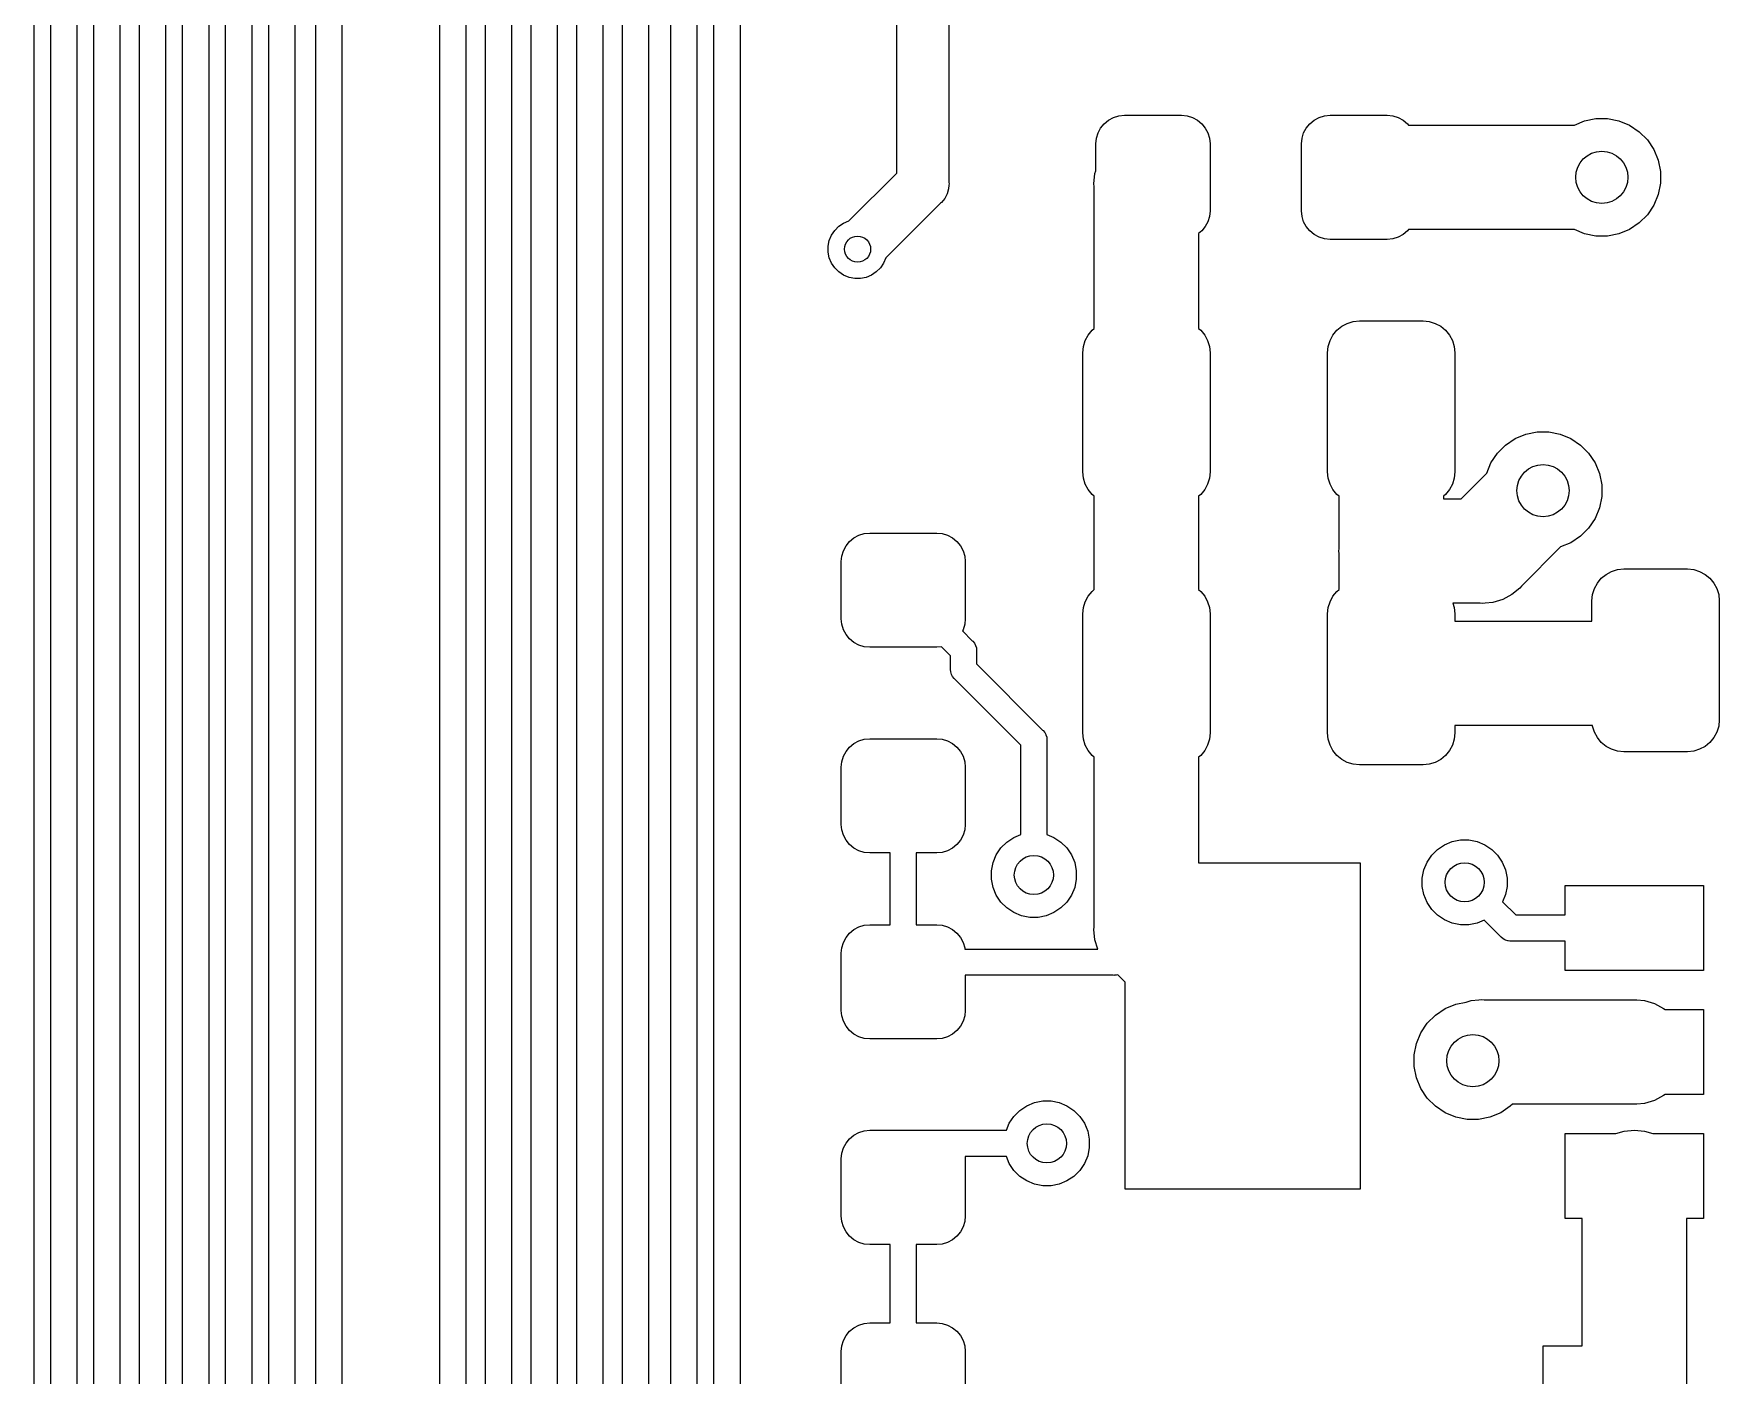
# Model space of a CAD drawing. Extents: x 1 to 84, y 1 to 137.
# Drawn here: x 49.14 to 62.05, y 36.72 to 47 of the extents above; entities that cross this region are included whole.
import ezdxf

# ---------------------------------------------------------------- set-up
doc = ezdxf.new("R2010")
doc.units = 0
doc.layers.add('BLACK', color=7, linetype='CONTINUOUS')

msp = doc.modelspace()

# ---------------------------------------------------------------- linework, layer by layer
at = {"layer": 'BLACK', "linetype": 'CONTINUOUS'}
for p, q in [((54.02, 31.2114), (54.02, 58.3568)), ((54.22, 58.3933), (54.22, 31.1749)), ((54.35, 31.0414), (54.35, 57.8451)), ((54.55, 57.8086), (54.55, 31.0049)), ((49.14, 57.1986), (49.14, 34.2614)), ((53.65, 40.8328), (53.65, 57.099)), ((53.85, 57.1355), (53.85, 31.3049)), ((53.3, 31.4414), (53.3, 56.549)), ((53.5, 56.5855), (53.5, 31.4049)), ((52.95, 31.5914), (52.95, 56.3586)), ((53.15, 56.3951), (53.15, 31.5549)), ((52.6, 32.0914), (52.6, 55.8086)), ((52.8, 55.8451), (52.8, 32.0549)), ((52.25, 32.5928), (52.25, 54.9586)), ((52.45, 54.9951), (52.45, 32.5562)), ((49.27, 33.8486), (49.27, 49.7626)), ((49.47, 49.6925), (49.47, 33.7785)), ((49.6, 33.2414), (49.6, 49.2451)), ((49.8, 49.2086), (49.8, 33.2049)), ((49.95, 32.981), (49.95, 49.0951)), ((50.15, 49.0586), (50.15, 32.9445)), ((50.28, 32.8443), (50.28, 48.6918)), ((50.48, 48.6553), (50.48, 32.8078)), ((50.61, 32.7076), (50.61, 48.5316)), ((50.81, 48.5186), (50.81, 32.6711)), ((50.94, 32.5709), (50.94, 48.3851)), ((51.14, 48.3486), (51.14, 32.5344)), ((51.3, 32.4642), (51.3, 48.2451)), ((51.5, 48.2086), (51.5, 32.4276)), ((56.15, 48.2723), (56.15, 45.8598)), ((55.75, 45.9328), (55.75, 47.775)), ((57.3722, 46.3381), (57.41, 46.3583)), ((57.41, 46.3583), (57.4511, 46.3708)), ((57.4511, 46.3708), (57.4937, 46.375)), ((57.4937, 46.375), (57.9312, 46.375)), ((57.9312, 46.375), (57.9739, 46.3708)), ((57.9739, 46.3708), (58.015, 46.3583)), ((58.015, 46.3583), (58.0528, 46.3381)), ((58.9472, 46.3381), (58.985, 46.3583)), ((58.985, 46.3583), (59.0261, 46.3708)), ((59.0261, 46.3708), (59.0687, 46.375)), ((59.0687, 46.375), (59.5062, 46.375)), ((59.5062, 46.375), (59.5489, 46.3708)), ((59.5489, 46.3708), (59.59, 46.3583)), ((59.59, 46.3583), (59.6278, 46.3381)), ((61.0187, 46.3327), (61.1057, 46.35)), ((61.1057, 46.35), (61.1943, 46.35)), ((61.1943, 46.35), (61.2813, 46.3327)), ((57.2792, 46.1989), (57.2917, 46.24)), ((57.2917, 46.24), (57.3119, 46.2778)), ((57.3119, 46.2778), (57.3391, 46.3109)), ((57.3391, 46.3109), (57.3722, 46.3381)), ((58.0528, 46.3381), (58.0859, 46.3109)), ((58.0859, 46.3109), (58.1131, 46.2778)), ((58.1131, 46.2778), (58.1333, 46.24)), ((58.1333, 46.24), (58.1458, 46.1989)), ((58.8542, 46.1989), (58.8667, 46.24)), ((58.8667, 46.24), (58.8869, 46.2778)), ((58.8869, 46.2778), (58.9141, 46.3109)), ((58.9141, 46.3109), (58.9472, 46.3381)), ((59.6278, 46.3381), (59.6609, 46.3109)), ((59.6609, 46.3109), (59.6699, 46.3)), ((59.6699, 46.3), (60.9398, 46.3)), ((60.9398, 46.3), (61.0187, 46.3327)), ((61.2813, 46.3327), (61.3632, 46.2988)), ((61.3632, 46.2988), (61.4369, 46.2495)), ((61.4369, 46.2495), (61.4995, 46.1869)), ((57.275, 46.1562), (57.2792, 46.1989)), ((57.275, 45.9505), (57.275, 46.1562)), ((58.1458, 46.1989), (58.15, 46.1562)), ((58.15, 46.1562), (58.15, 45.6437)), ((58.85, 46.1562), (58.8542, 46.1989)), ((58.85, 45.6437), (58.85, 46.1562)), ((61.4995, 46.1869), (61.5488, 46.1132)), ((61.5488, 46.1132), (61.5827, 46.0313)), ((61.5827, 46.0313), (61.6, 45.9443)), ((55.3829, 45.5657), (55.75, 45.9328)), ((56.15, 45.8402), (56.1471, 45.8108)), ((56.15, 45.8598), (56.151, 45.85)), ((56.151, 45.85), (56.15, 45.8402)), ((56.15, 45.8402), (56.15, 45.8402)), ((57.2606, 45.85), (57.2683, 45.9284)), ((57.2625, 45.8303), (57.2606, 45.85)), ((57.2683, 45.9284), (57.275, 45.9505)), ((61.6, 45.8557), (61.5827, 45.7687)), ((61.6, 45.9443), (61.6, 45.8557)), ((56.0845, 45.7016), (55.6657, 45.2829)), ((56.0921, 45.7079), (56.0845, 45.7016)), ((56.1171, 45.7383), (56.0921, 45.7079)), ((56.1357, 45.7731), (56.1171, 45.7383)), ((56.1471, 45.8108), (56.1357, 45.7731)), ((57.2625, 44.7418), (57.2625, 45.8303)), ((61.5827, 45.7687), (61.5488, 45.6868)), ((58.1458, 45.6011), (58.1333, 45.56)), ((58.15, 45.6437), (58.1458, 45.6011)), ((58.8542, 45.6011), (58.85, 45.6437)), ((58.8667, 45.56), (58.8542, 45.6011)), ((61.4995, 45.6131), (61.4369, 45.5505)), ((61.5488, 45.6868), (61.4995, 45.6131)), ((55.2336, 45.4156), (55.2506, 45.4566)), ((55.2506, 45.4566), (55.2752, 45.4934)), ((55.2752, 45.4934), (55.3066, 45.5248)), ((55.3066, 45.5248), (55.3434, 45.5494)), ((55.3434, 45.5494), (55.3829, 45.5657)), ((58.0859, 45.4891), (58.0625, 45.4698)), ((58.0625, 45.4698), (58.0625, 44.7418)), ((58.1131, 45.5222), (58.0859, 45.4891)), ((58.1333, 45.56), (58.1131, 45.5222)), ((58.8869, 45.5222), (58.8667, 45.56)), ((58.9141, 45.4891), (58.8869, 45.5222)), ((58.9472, 45.4619), (58.9141, 45.4891)), ((58.985, 45.4417), (58.9472, 45.4619)), ((59.6278, 45.4619), (59.59, 45.4417)), ((59.6609, 45.4891), (59.6278, 45.4619)), ((59.6699, 45.5), (59.6609, 45.4891)), ((60.9398, 45.5), (59.6699, 45.5)), ((61.0187, 45.4673), (60.9398, 45.5)), ((61.1057, 45.45), (61.0187, 45.4673)), ((61.1943, 45.45), (61.1057, 45.45)), ((61.2813, 45.4673), (61.1943, 45.45)), ((61.3632, 45.5012), (61.2813, 45.4673)), ((61.4369, 45.5505), (61.3632, 45.5012)), ((55.225, 45.3722), (55.2336, 45.4156)), ((55.225, 45.3278), (55.225, 45.3722)), ((55.2336, 45.2844), (55.225, 45.3278)), ((59.0261, 45.4292), (58.985, 45.4417)), ((59.0687, 45.425), (59.0261, 45.4292)), ((59.5062, 45.425), (59.0687, 45.425)), ((59.5489, 45.4292), (59.5062, 45.425)), ((59.59, 45.4417), (59.5489, 45.4292)), ((55.2506, 45.2434), (55.2336, 45.2844)), ((55.2752, 45.2066), (55.2506, 45.2434)), ((55.3066, 45.1752), (55.2752, 45.2066)), ((55.6248, 45.2066), (55.5934, 45.1752)), ((55.6494, 45.2434), (55.6248, 45.2066)), ((55.6657, 45.2829), (55.6494, 45.2434)), ((55.3434, 45.1506), (55.3066, 45.1752)), ((55.3844, 45.1336), (55.3434, 45.1506)), ((55.4278, 45.125), (55.3844, 45.1336)), ((55.4722, 45.125), (55.4278, 45.125)), ((55.5156, 45.1336), (55.4722, 45.125)), ((55.5566, 45.1506), (55.5156, 45.1336)), ((55.5934, 45.1752), (55.5566, 45.1506)), ((59.2462, 44.7953), (59.2937, 44.8)), ((59.2937, 44.8), (59.7812, 44.8)), ((59.7812, 44.8), (59.8288, 44.7953)), ((57.1936, 44.6495), (57.2161, 44.6917)), ((57.2161, 44.6917), (57.2464, 44.7286)), ((57.2464, 44.7286), (57.2625, 44.7418)), ((58.0625, 44.7418), (58.0786, 44.7286)), ((58.0786, 44.7286), (58.1089, 44.6917)), ((58.1089, 44.6917), (58.1314, 44.6495)), ((59.0686, 44.6495), (59.0911, 44.6917)), ((59.0911, 44.6917), (59.1214, 44.7286)), ((59.1214, 44.7286), (59.1583, 44.7589)), ((59.1583, 44.7589), (59.2005, 44.7814)), ((59.2005, 44.7814), (59.2462, 44.7953)), ((59.8288, 44.7953), (59.8745, 44.7814)), ((59.8745, 44.7814), (59.9167, 44.7589)), ((59.9167, 44.7589), (59.9536, 44.7286)), ((59.9536, 44.7286), (59.9839, 44.6917)), ((59.9839, 44.6917), (60.0064, 44.6495)), ((57.175, 44.5562), (57.1797, 44.6038)), ((57.175, 43.6437), (57.175, 44.5562)), ((57.1797, 44.6038), (57.1936, 44.6495)), ((58.1314, 44.6495), (58.1453, 44.6038)), ((58.1453, 44.6038), (58.15, 44.5562)), ((58.15, 44.5562), (58.15, 43.6437)), ((59.05, 44.5562), (59.0547, 44.6038)), ((59.05, 43.6437), (59.05, 44.5562)), ((59.0547, 44.6038), (59.0686, 44.6495)), ((60.0064, 44.6495), (60.0203, 44.6038)), ((60.0203, 44.6038), (60.025, 44.5562)), ((60.025, 44.5562), (60.025, 43.6437)), ((60.4131, 43.8495), (60.4868, 43.8988)), ((60.4868, 43.8988), (60.5687, 43.9327)), ((60.5687, 43.9327), (60.6557, 43.95)), ((60.6557, 43.95), (60.7443, 43.95)), ((60.7443, 43.95), (60.8313, 43.9327)), ((60.8313, 43.9327), (60.9132, 43.8988)), ((60.9132, 43.8988), (60.9869, 43.8495)), ((60.3012, 43.7132), (60.3505, 43.7869)), ((60.3505, 43.7869), (60.4131, 43.8495)), ((60.9869, 43.8495), (61.0495, 43.7869)), ((61.0495, 43.7869), (61.0988, 43.7132)), ((57.1797, 43.5962), (57.175, 43.6437)), ((58.15, 43.6437), (58.1453, 43.5962)), ((59.0547, 43.5962), (59.05, 43.6437)), ((60.025, 43.6437), (60.0203, 43.5962)), ((60.2685, 43.6342), (60.3012, 43.7132)), ((61.0988, 43.7132), (61.1327, 43.6313)), ((57.1936, 43.5505), (57.1797, 43.5962)), ((57.2161, 43.5083), (57.1936, 43.5505)), ((57.2464, 43.4714), (57.2161, 43.5083)), ((58.1089, 43.5083), (58.0786, 43.4714)), ((58.1314, 43.5505), (58.1089, 43.5083)), ((58.1453, 43.5962), (58.1314, 43.5505)), ((59.0686, 43.5505), (59.0547, 43.5962)), ((59.0911, 43.5083), (59.0686, 43.5505)), ((59.1214, 43.4714), (59.0911, 43.5083)), ((59.9839, 43.5083), (59.9536, 43.4714)), ((60.0064, 43.5505), (59.9839, 43.5083)), ((60.0203, 43.5962), (60.0064, 43.5505)), ((60.0718, 43.4375), (60.2685, 43.6342)), ((61.1327, 43.6313), (61.15, 43.5443)), ((61.15, 43.5443), (61.15, 43.4557)), ((57.2625, 43.4582), (57.2464, 43.4714)), ((57.2625, 42.7418), (57.2625, 43.4582)), ((58.0786, 43.4714), (58.0625, 43.4582)), ((58.0625, 43.4582), (58.0625, 42.7418)), ((59.1375, 43.4582), (59.1214, 43.4714)), ((59.1375, 43.0571), (59.1375, 43.4582)), ((59.9536, 43.4714), (59.9375, 43.4582)), ((59.9375, 43.4582), (59.9375, 43.4375)), ((59.9375, 43.4375), (60.0718, 43.4375)), ((61.15, 43.4557), (61.1327, 43.3687)), ((61.0988, 43.2868), (61.0495, 43.2131)), ((61.1327, 43.3687), (61.0988, 43.2868)), ((55.3891, 43.1109), (55.4222, 43.1381)), ((55.4222, 43.1381), (55.46, 43.1583)), ((55.46, 43.1583), (55.5011, 43.1708)), ((55.5011, 43.1708), (55.5437, 43.175)), ((55.5437, 43.175), (56.0562, 43.175)), ((56.0562, 43.175), (56.0989, 43.1708)), ((56.0989, 43.1708), (56.14, 43.1583)), ((56.14, 43.1583), (56.1778, 43.1381)), ((56.1778, 43.1381), (56.2109, 43.1109)), ((60.9869, 43.1505), (60.9132, 43.1012)), ((61.0495, 43.2131), (60.9869, 43.1505)), ((55.325, 42.9562), (55.3292, 42.9989)), ((55.3292, 42.9989), (55.3417, 43.04)), ((55.3417, 43.04), (55.3619, 43.0778)), ((55.3619, 43.0778), (55.3891, 43.1109)), ((56.2109, 43.1109), (56.2381, 43.0778)), ((56.2381, 43.0778), (56.2583, 43.04)), ((56.2583, 43.04), (56.2708, 42.9989)), ((56.2708, 42.9989), (56.275, 42.9562)), ((59.1356, 43.0375), (59.1375, 43.0571)), ((59.1375, 43.0178), (59.1356, 43.0375)), ((59.1375, 42.7418), (59.1375, 43.0178)), ((60.8342, 43.0685), (60.5342, 42.7686)), ((60.9132, 43.1012), (60.8342, 43.0685)), ((55.325, 42.5187), (55.325, 42.9562)), ((56.275, 42.9562), (56.275, 42.5187)), ((61.1833, 42.8589), (61.2255, 42.8814)), ((61.2255, 42.8814), (61.2712, 42.8953)), ((61.2712, 42.8953), (61.3187, 42.9)), ((61.3187, 42.9), (61.8062, 42.9)), ((61.8062, 42.9), (61.8538, 42.8953)), ((61.8538, 42.8953), (61.8995, 42.8814)), ((61.8995, 42.8814), (61.9417, 42.8589)), ((57.2464, 42.7286), (57.2625, 42.7418)), ((58.0625, 42.7418), (58.0786, 42.7286)), ((59.1214, 42.7286), (59.1375, 42.7418)), ((60.5217, 42.7533), (60.4608, 42.7033)), ((60.5342, 42.7686), (60.5217, 42.7533)), ((61.0797, 42.7038), (61.0936, 42.7495)), ((61.0936, 42.7495), (61.1161, 42.7917)), ((61.1161, 42.7917), (61.1464, 42.8286)), ((61.1464, 42.8286), (61.1833, 42.8589)), ((61.9417, 42.8589), (61.9786, 42.8286)), ((61.9786, 42.8286), (62.0089, 42.7917)), ((62.0089, 42.7917), (62.0314, 42.7495)), ((62.0314, 42.7495), (62.0453, 42.7038)), ((57.175, 42.5562), (57.1797, 42.6038)), ((57.1797, 42.6038), (57.1936, 42.6495)), ((57.1936, 42.6495), (57.2161, 42.6917)), ((57.2161, 42.6917), (57.2464, 42.7286)), ((58.0786, 42.7286), (58.1089, 42.6917)), ((58.1089, 42.6917), (58.1314, 42.6495)), ((58.1314, 42.6495), (58.1453, 42.6038)), ((58.1453, 42.6038), (58.15, 42.5562)), ((59.05, 42.5562), (59.0547, 42.6038)), ((59.0547, 42.6038), (59.0686, 42.6495)), ((59.0686, 42.6495), (59.0911, 42.6917)), ((59.0911, 42.6917), (59.1214, 42.7286)), ((60.2179, 42.6375), (60.0101, 42.6375)), ((60.0101, 42.6375), (60.0203, 42.6038)), ((60.0203, 42.6038), (60.025, 42.5562)), ((60.2375, 42.6356), (60.2179, 42.6375)), ((60.2571, 42.6375), (60.2375, 42.6356)), ((60.3159, 42.6433), (60.2571, 42.6375)), ((60.2571, 42.6375), (60.2571, 42.6375)), ((60.3913, 42.6662), (60.3159, 42.6433)), ((60.4608, 42.7033), (60.3913, 42.6662)), ((61.075, 42.6562), (61.0797, 42.7038)), ((61.075, 42.5), (61.075, 42.6562)), ((62.0453, 42.7038), (62.05, 42.6562)), ((62.05, 42.6562), (62.05, 41.7437)), ((55.3292, 42.4761), (55.325, 42.5187)), ((55.3417, 42.435), (55.3292, 42.4761)), ((56.2708, 42.4761), (56.2583, 42.435)), ((56.275, 42.5187), (56.2708, 42.4761)), ((57.175, 41.6437), (57.175, 42.5562)), ((58.15, 42.5562), (58.15, 41.6437)), ((59.05, 41.6437), (59.05, 42.5562)), ((60.025, 42.5562), (60.025, 42.5)), ((60.025, 42.5), (61.075, 42.5)), ((55.3619, 42.3972), (55.3417, 42.435)), ((55.3891, 42.3641), (55.3619, 42.3972)), ((55.4222, 42.3369), (55.3891, 42.3641)), ((56.2583, 42.435), (56.2533, 42.4256)), ((56.2533, 42.4256), (56.3289, 42.3501)), ((56.3289, 42.3501), (56.3327, 42.3469)), ((56.3327, 42.3469), (56.3452, 42.3317)), ((55.46, 42.3167), (55.4222, 42.3369)), ((55.5011, 42.3042), (55.46, 42.3167)), ((55.5437, 42.3), (55.5011, 42.3042)), ((56.0562, 42.3), (55.5437, 42.3)), ((56.0925, 42.3036), (56.0562, 42.3)), ((56.1616, 42.2345), (56.0925, 42.3036)), ((56.1616, 42.1358), (56.1616, 42.2345)), ((56.3452, 42.3317), (56.3544, 42.3143)), ((56.3544, 42.3143), (56.3602, 42.2955)), ((56.3602, 42.2955), (56.3616, 42.2808)), ((56.3616, 42.2808), (56.3616, 42.2808)), ((56.3616, 42.2808), (56.3621, 42.2759)), ((56.3621, 42.2759), (56.3616, 42.271)), ((56.3616, 42.271), (56.3616, 42.1723)), ((56.1611, 42.1309), (56.1616, 42.1358)), ((56.1631, 42.1113), (56.1611, 42.1309)), ((56.1687, 42.0928), (56.1631, 42.1113)), ((56.1688, 42.0924), (56.1687, 42.0928)), ((56.1781, 42.0751), (56.1688, 42.0924)), ((56.3616, 42.1723), (56.8675, 41.6664)), ((56.1906, 42.0598), (56.1781, 42.0751)), ((56.1944, 42.0567), (56.1906, 42.0598)), ((56.7003, 41.5508), (56.1944, 42.0567)), ((61.0793, 41.7), (60.025, 41.7)), ((60.025, 41.7), (60.025, 41.6437)), ((61.0797, 41.6962), (61.0793, 41.7)), ((62.05, 41.7437), (62.0453, 41.6962)), ((55.4222, 41.5631), (55.46, 41.5833)), ((55.46, 41.5833), (55.5011, 41.5958)), ((55.5011, 41.5958), (55.5437, 41.6)), ((55.5437, 41.6), (56.0562, 41.6)), ((56.0562, 41.6), (56.0989, 41.5958)), ((56.0989, 41.5958), (56.14, 41.5833)), ((56.14, 41.5833), (56.1778, 41.5631)), ((56.8675, 41.6664), (56.8714, 41.6633)), ((56.8714, 41.6633), (56.8839, 41.648)), ((56.8839, 41.648), (56.892, 41.6328)), ((56.892, 41.6328), (56.8931, 41.6307)), ((56.8931, 41.6307), (56.8986, 41.6125)), ((56.8986, 41.6125), (56.8989, 41.6118)), ((56.8989, 41.6118), (56.9003, 41.5971)), ((56.9003, 41.5971), (56.9003, 41.5971)), ((56.9003, 41.5971), (56.9008, 41.5922)), ((56.9008, 41.5922), (56.9003, 41.5873)), ((56.9003, 41.5873), (56.9003, 40.866)), ((57.1797, 41.5962), (57.175, 41.6437)), ((57.1936, 41.5505), (57.1797, 41.5962)), ((58.1453, 41.5962), (58.1314, 41.5505)), ((58.15, 41.6437), (58.1453, 41.5962)), ((59.0547, 41.5962), (59.05, 41.6437)), ((59.0686, 41.5505), (59.0547, 41.5962)), ((60.0203, 41.5962), (60.0064, 41.5505)), ((60.025, 41.6437), (60.0203, 41.5962)), ((61.0936, 41.6505), (61.0797, 41.6962)), ((61.1161, 41.6083), (61.0936, 41.6505)), ((61.1464, 41.5714), (61.1161, 41.6083)), ((61.1833, 41.5411), (61.1464, 41.5714)), ((61.9786, 41.5714), (61.9417, 41.5411)), ((62.0089, 41.6083), (61.9786, 41.5714)), ((62.0314, 41.6505), (62.0089, 41.6083)), ((62.0453, 41.6962), (62.0314, 41.6505)), ((55.3292, 41.4239), (55.3417, 41.465)), ((55.3417, 41.465), (55.3619, 41.5028)), ((55.3619, 41.5028), (55.3891, 41.5359)), ((55.3891, 41.5359), (55.4222, 41.5631)), ((56.1778, 41.5631), (56.2109, 41.5359)), ((56.2109, 41.5359), (56.2381, 41.5028)), ((56.2381, 41.5028), (56.2583, 41.465)), ((56.2583, 41.465), (56.2708, 41.4239)), ((56.7003, 40.866), (56.7003, 41.5508)), ((57.2161, 41.5083), (57.1936, 41.5505)), ((57.2464, 41.4714), (57.2161, 41.5083)), ((57.2625, 41.4582), (57.2464, 41.4714)), ((57.2625, 40.1572), (57.2625, 41.4582)), ((58.0786, 41.4714), (58.0625, 41.4582)), ((58.0625, 41.4582), (58.0625, 40.65)), ((58.1089, 41.5083), (58.0786, 41.4714)), ((58.1314, 41.5505), (58.1089, 41.5083)), ((59.0911, 41.5083), (59.0686, 41.5505)), ((59.1214, 41.4714), (59.0911, 41.5083)), ((59.1583, 41.4411), (59.1214, 41.4714)), ((59.2005, 41.4186), (59.1583, 41.4411)), ((59.9167, 41.4411), (59.8745, 41.4186)), ((59.9536, 41.4714), (59.9167, 41.4411)), ((59.9839, 41.5083), (59.9536, 41.4714)), ((60.0064, 41.5505), (59.9839, 41.5083)), ((61.2255, 41.5186), (61.1833, 41.5411)), ((61.2712, 41.5047), (61.2255, 41.5186)), ((61.3187, 41.5), (61.2712, 41.5047)), ((61.8062, 41.5), (61.3187, 41.5)), ((61.8538, 41.5047), (61.8062, 41.5)), ((61.8995, 41.5186), (61.8538, 41.5047)), ((61.9417, 41.5411), (61.8995, 41.5186)), ((55.325, 41.3813), (55.3292, 41.4239)), ((55.325, 40.9438), (55.325, 41.3813)), ((56.2708, 41.4239), (56.275, 41.3813)), ((56.275, 41.3813), (56.275, 40.9438)), ((59.2462, 41.4047), (59.2005, 41.4186)), ((59.2937, 41.4), (59.2462, 41.4047)), ((59.7812, 41.4), (59.2937, 41.4)), ((59.8288, 41.4047), (59.7812, 41.4)), ((59.8745, 41.4186), (59.8288, 41.4047)), ((55.3292, 40.9011), (55.325, 40.9438)), ((56.275, 40.9438), (56.2708, 40.9011)), ((53.65, 31.3401), (53.65, 40.8328)), ((53.65, 40.8328), (53.65, 40.8328)), ((55.3417, 40.86), (55.3292, 40.9011)), ((55.3619, 40.8222), (55.3417, 40.86)), ((55.3891, 40.7891), (55.3619, 40.8222)), ((56.2381, 40.8222), (56.2109, 40.7891)), ((56.2583, 40.86), (56.2381, 40.8222)), ((56.2708, 40.9011), (56.2583, 40.86)), ((56.5479, 40.7628), (56.5931, 40.8081)), ((56.5931, 40.8081), (56.6464, 40.8436)), ((56.6464, 40.8436), (56.7003, 40.866)), ((56.9003, 40.866), (56.9542, 40.8436)), ((56.9542, 40.8436), (57.0075, 40.8081)), ((57.0075, 40.8081), (57.0527, 40.7628)), ((59.9461, 40.788), (60.0052, 40.8125)), ((60.0052, 40.8125), (60.068, 40.825)), ((60.068, 40.825), (60.132, 40.825)), ((60.132, 40.825), (60.1948, 40.8125)), ((60.1948, 40.8125), (60.2539, 40.788)), ((55.4222, 40.7619), (55.3891, 40.7891)), ((55.46, 40.7417), (55.4222, 40.7619)), ((55.5011, 40.7292), (55.46, 40.7417)), ((55.5437, 40.725), (55.5011, 40.7292)), ((55.7, 40.725), (55.5437, 40.725)), ((55.7, 40.175), (55.7, 40.725)), ((56.0562, 40.725), (55.9, 40.725)), ((55.9, 40.725), (55.9, 40.175)), ((56.0989, 40.7292), (56.0562, 40.725)), ((56.14, 40.7417), (56.0989, 40.7292)), ((56.1778, 40.7619), (56.14, 40.7417)), ((56.2109, 40.7891), (56.1778, 40.7619)), ((56.4878, 40.6504), (56.5123, 40.7096)), ((56.5123, 40.7096), (56.5479, 40.7628)), ((57.0527, 40.7628), (57.0883, 40.7096)), ((57.0883, 40.7096), (57.1128, 40.6504)), ((59.812, 40.6539), (59.8476, 40.7072)), ((59.8476, 40.7072), (59.8928, 40.7524)), ((59.8928, 40.7524), (59.9461, 40.788)), ((60.2539, 40.788), (60.3072, 40.7524)), ((60.3072, 40.7524), (60.3524, 40.7072)), ((60.3524, 40.7072), (60.388, 40.6539)), ((56.4753, 40.5876), (56.4878, 40.6504)), ((56.4753, 40.5236), (56.4753, 40.5876)), ((57.1128, 40.6504), (57.1253, 40.5876)), ((57.1253, 40.5876), (57.1253, 40.5236)), ((58.0625, 40.65), (59.3, 40.65)), ((59.3, 40.65), (59.3, 38.15)), ((59.775, 40.532), (59.7875, 40.5948)), ((59.7875, 40.5948), (59.812, 40.6539)), ((60.388, 40.6539), (60.4125, 40.5948)), ((60.4125, 40.5948), (60.425, 40.532)), ((56.4878, 40.4608), (56.4753, 40.5236)), ((56.5123, 40.4017), (56.4878, 40.4608)), ((57.1128, 40.4608), (57.0883, 40.4017)), ((57.1253, 40.5236), (57.1128, 40.4608)), ((59.775, 40.468), (59.775, 40.532)), ((59.7875, 40.4052), (59.775, 40.468)), ((60.425, 40.468), (60.4125, 40.4052)), ((60.425, 40.532), (60.425, 40.468)), ((60.87, 40.25), (60.87, 40.475)), ((60.87, 40.475), (61.93, 40.475)), ((61.93, 40.475), (61.93, 39.825)), ((56.5479, 40.3485), (56.5123, 40.4017)), ((56.5931, 40.3032), (56.5479, 40.3485)), ((56.6464, 40.2676), (56.5931, 40.3032)), ((57.0075, 40.3032), (56.9542, 40.2676)), ((57.0527, 40.3485), (57.0075, 40.3032)), ((57.0883, 40.4017), (57.0527, 40.3485)), ((59.812, 40.3461), (59.7875, 40.4052)), ((59.8476, 40.2928), (59.812, 40.3461)), ((59.8928, 40.2476), (59.8476, 40.2928)), ((60.4125, 40.4052), (60.3902, 40.3513)), ((60.3902, 40.3513), (60.4914, 40.25)), ((55.4222, 40.1381), (55.46, 40.1583)), ((55.46, 40.1583), (55.5011, 40.1708)), ((55.5011, 40.1708), (55.5437, 40.175)), ((55.5437, 40.175), (55.7, 40.175)), ((55.9, 40.175), (56.0562, 40.175)), ((56.0562, 40.175), (56.0989, 40.1708)), ((56.0989, 40.1708), (56.14, 40.1583)), ((56.14, 40.1583), (56.1778, 40.1381)), ((56.7055, 40.2431), (56.6464, 40.2676)), ((56.7683, 40.2306), (56.7055, 40.2431)), ((56.8323, 40.2306), (56.7683, 40.2306)), ((56.8951, 40.2431), (56.8323, 40.2306)), ((56.9542, 40.2676), (56.8951, 40.2431)), ((57.2606, 40.1375), (57.2625, 40.1572)), ((59.9461, 40.212), (59.8928, 40.2476)), ((60.0052, 40.1875), (59.9461, 40.212)), ((60.068, 40.175), (60.0052, 40.1875)), ((60.132, 40.175), (60.068, 40.175)), ((60.1948, 40.1875), (60.132, 40.175)), ((60.2487, 40.2098), (60.1948, 40.1875)), ((60.3758, 40.0828), (60.2487, 40.2098)), ((60.4914, 40.25), (60.87, 40.25)), ((55.3292, 39.9989), (55.3417, 40.04)), ((55.3417, 40.04), (55.3619, 40.0778)), ((55.3619, 40.0778), (55.3891, 40.1109)), ((55.3891, 40.1109), (55.4222, 40.1381)), ((56.1778, 40.1381), (56.2109, 40.1109)), ((56.2109, 40.1109), (56.2381, 40.0778)), ((56.2381, 40.0778), (56.2583, 40.04)), ((56.2583, 40.04), (56.2708, 39.9989)), ((57.2683, 40.0591), (57.2606, 40.1375)), ((57.29, 39.9875), (57.2683, 40.0591)), ((60.3789, 40.0789), (60.3758, 40.0828)), ((60.3942, 40.0665), (60.3789, 40.0789)), ((60.408, 40.0591), (60.3942, 40.0665)), ((60.4115, 40.0572), (60.408, 40.0591)), ((60.4304, 40.0514), (60.4115, 40.0572)), ((60.4322, 40.0513), (60.4304, 40.0514)), ((60.4451, 40.05), (60.4322, 40.0513)), ((60.45, 40.0495), (60.4451, 40.05)), ((60.4451, 40.05), (60.4451, 40.05)), ((60.4549, 40.05), (60.45, 40.0495)), ((60.87, 40.05), (60.4549, 40.05)), ((60.87, 39.825), (60.87, 40.05)), ((55.325, 39.9562), (55.3292, 39.9989)), ((55.325, 39.5187), (55.325, 39.9562)), ((56.2708, 39.9989), (56.2719, 39.9875)), ((56.2719, 39.9875), (57.29, 39.9875)), ((57.4076, 39.7875), (56.275, 39.7875)), ((56.275, 39.7875), (56.275, 39.5187)), ((57.4125, 39.787), (57.4076, 39.7875)), ((57.4174, 39.7875), (57.4125, 39.787)), ((57.4321, 39.7889), (57.4174, 39.7875)), ((57.4174, 39.7875), (57.4174, 39.7875)), ((57.4423, 39.792), (57.4321, 39.7889)), ((57.5, 39.7343), (57.4423, 39.792)), ((61.93, 39.825), (60.87, 39.825)), ((57.5, 38.15), (57.5, 39.7343)), ((55.3292, 39.4761), (55.325, 39.5187)), ((56.275, 39.5187), (56.2708, 39.4761)), ((59.8757, 39.4832), (59.9494, 39.5324)), ((59.9494, 39.5324), (60.0313, 39.5663)), ((60.0313, 39.5663), (60.1107, 39.5821)), ((60.1107, 39.5821), (60.1505, 39.5942)), ((60.1505, 39.5942), (60.2093, 39.6)), ((60.2093, 39.6), (60.2289, 39.6019)), ((60.2093, 39.6), (60.2093, 39.6)), ((60.2289, 39.6019), (60.2486, 39.6)), ((60.2486, 39.6), (61.4196, 39.6)), ((61.4196, 39.6), (61.4784, 39.5942)), ((61.4784, 39.5942), (61.5538, 39.5713)), ((61.5538, 39.5713), (61.6233, 39.5342)), ((61.6233, 39.5342), (61.6345, 39.525)), ((61.6345, 39.525), (61.93, 39.525)), ((61.93, 39.525), (61.93, 38.875)), ((55.3417, 39.435), (55.3292, 39.4761)), ((55.3619, 39.3972), (55.3417, 39.435)), ((55.3891, 39.3641), (55.3619, 39.3972)), ((56.2381, 39.3972), (56.2109, 39.3641)), ((56.2583, 39.435), (56.2381, 39.3972)), ((56.2708, 39.4761), (56.2583, 39.435)), ((59.7638, 39.3468), (59.813, 39.4205)), ((59.813, 39.4205), (59.8757, 39.4832)), ((55.4222, 39.3369), (55.3891, 39.3641)), ((55.46, 39.3167), (55.4222, 39.3369)), ((55.5011, 39.3042), (55.46, 39.3167)), ((55.5437, 39.3), (55.5011, 39.3042)), ((56.0562, 39.3), (55.5437, 39.3)), ((56.0989, 39.3042), (56.0562, 39.3)), ((56.14, 39.3167), (56.0989, 39.3042)), ((56.1778, 39.3369), (56.14, 39.3167)), ((56.2109, 39.3641), (56.1778, 39.3369)), ((59.7126, 39.178), (59.7299, 39.2649)), ((59.7299, 39.2649), (59.7638, 39.3468)), ((59.7126, 39.0893), (59.7126, 39.178)), ((59.7299, 39.0024), (59.7126, 39.0893)), ((59.7638, 38.9205), (59.7299, 39.0024)), ((59.813, 38.8468), (59.7638, 38.9205)), ((61.6233, 38.8658), (61.5538, 38.8287)), ((61.6345, 38.875), (61.6233, 38.8658)), ((61.93, 38.875), (61.6345, 38.875)), ((56.6476, 38.7072), (56.6928, 38.7524)), ((56.6928, 38.7524), (56.7461, 38.788)), ((56.7461, 38.788), (56.8052, 38.8125)), ((56.8052, 38.8125), (56.868, 38.825)), ((56.868, 38.825), (56.932, 38.825)), ((56.932, 38.825), (56.9948, 38.8125)), ((56.9948, 38.8125), (57.0539, 38.788)), ((57.0539, 38.788), (57.1072, 38.7524)), ((57.1072, 38.7524), (57.1524, 38.7072)), ((59.8757, 38.7841), (59.813, 38.8468)), ((59.9494, 38.7348), (59.8757, 38.7841)), ((60.0313, 38.7009), (59.9494, 38.7348)), ((60.3757, 38.7348), (60.2938, 38.7009)), ((60.4494, 38.7841), (60.3757, 38.7348)), ((60.4653, 38.8), (60.4494, 38.7841)), ((61.4196, 38.8), (60.4653, 38.8)), ((61.4784, 38.8058), (61.4196, 38.8)), ((61.5538, 38.8287), (61.4784, 38.8058)), ((56.5896, 38.6), (56.612, 38.6539)), ((56.612, 38.6539), (56.6476, 38.7072)), ((57.1524, 38.7072), (57.188, 38.6539)), ((57.188, 38.6539), (57.2125, 38.5948)), ((60.1182, 38.6836), (60.0313, 38.7009)), ((60.2069, 38.6836), (60.1182, 38.6836)), ((60.2938, 38.7009), (60.2069, 38.6836)), ((61.3216, 38.5942), (61.4, 38.6019)), ((61.4, 38.6019), (61.4784, 38.5942)), ((55.3417, 38.465), (55.3619, 38.5028)), ((55.3619, 38.5028), (55.3891, 38.5359)), ((55.3891, 38.5359), (55.4222, 38.5631)), ((55.4222, 38.5631), (55.46, 38.5833)), ((55.46, 38.5833), (55.5011, 38.5958)), ((55.5011, 38.5958), (55.5437, 38.6)), ((55.5437, 38.6), (55.9826, 38.6)), ((55.9826, 38.6), (55.9875, 38.6005)), ((55.9875, 38.6005), (55.9924, 38.6)), ((55.9924, 38.6), (56.5896, 38.6)), ((57.2125, 38.5948), (57.225, 38.532)), ((57.225, 38.532), (57.225, 38.468)), ((60.87, 37.925), (60.87, 38.575)), ((60.87, 38.575), (61.2583, 38.575)), ((61.2583, 38.575), (61.3216, 38.5942)), ((61.4784, 38.5942), (61.5417, 38.575)), ((61.5417, 38.575), (61.93, 38.575)), ((61.93, 38.575), (61.93, 37.925)), ((55.325, 38.3813), (55.3292, 38.4239)), ((55.325, 37.9438), (55.325, 38.3813)), ((55.3292, 38.4239), (55.3417, 38.465)), ((56.5896, 38.4), (56.2732, 38.4)), ((56.2732, 38.4), (56.275, 38.3813)), ((56.275, 38.3813), (56.275, 37.9438)), ((56.612, 38.3461), (56.5896, 38.4)), ((56.6476, 38.2928), (56.612, 38.3461)), ((57.188, 38.3461), (57.1524, 38.2928)), ((57.2125, 38.4052), (57.188, 38.3461)), ((57.225, 38.468), (57.2125, 38.4052)), ((56.6928, 38.2476), (56.6476, 38.2928)), ((56.7461, 38.212), (56.6928, 38.2476)), ((57.1072, 38.2476), (57.0539, 38.212)), ((57.1524, 38.2928), (57.1072, 38.2476)), ((56.8052, 38.1875), (56.7461, 38.212)), ((56.868, 38.175), (56.8052, 38.1875)), ((56.932, 38.175), (56.868, 38.175)), ((56.9948, 38.1875), (56.932, 38.175)), ((57.0539, 38.212), (56.9948, 38.1875)), ((59.3, 38.15), (57.5, 38.15)), ((55.3292, 37.9011), (55.325, 37.9438)), ((55.3417, 37.86), (55.3292, 37.9011)), ((55.3619, 37.8222), (55.3417, 37.86)), ((56.2583, 37.86), (56.2381, 37.8222)), ((56.2708, 37.9011), (56.2583, 37.86)), ((56.275, 37.9438), (56.2708, 37.9011)), ((61, 37.925), (60.87, 37.925)), ((61, 36.95), (61, 37.925)), ((61.93, 37.925), (61.8, 37.925)), ((61.8, 37.925), (61.8, 35.7696)), ((55.3891, 37.7891), (55.3619, 37.8222)), ((55.4222, 37.7619), (55.3891, 37.7891)), ((55.46, 37.7417), (55.4222, 37.7619)), ((55.5011, 37.7292), (55.46, 37.7417)), ((55.5437, 37.725), (55.5011, 37.7292)), ((55.7, 37.725), (55.5437, 37.725)), ((55.7, 37.125), (55.7, 37.725)), ((56.0562, 37.725), (55.9, 37.725)), ((55.9, 37.725), (55.9, 37.125)), ((56.0989, 37.7292), (56.0562, 37.725)), ((56.14, 37.7417), (56.0989, 37.7292)), ((56.1778, 37.7619), (56.14, 37.7417)), ((56.2109, 37.7891), (56.1778, 37.7619)), ((56.2381, 37.8222), (56.2109, 37.7891)), ((55.3619, 37.0278), (55.3891, 37.0609)), ((55.3891, 37.0609), (55.4222, 37.0881)), ((55.4222, 37.0881), (55.46, 37.1083)), ((55.46, 37.1083), (55.5011, 37.1208)), ((55.5011, 37.1208), (55.5437, 37.125)), ((55.5437, 37.125), (55.7, 37.125)), ((55.9, 37.125), (56.0562, 37.125)), ((56.0562, 37.125), (56.0989, 37.1208)), ((56.0989, 37.1208), (56.14, 37.1083)), ((56.14, 37.1083), (56.1778, 37.0881)), ((56.1778, 37.0881), (56.2109, 37.0609)), ((56.2109, 37.0609), (56.2381, 37.0278)), ((55.325, 36.9062), (55.3292, 36.9489)), ((55.3292, 36.9489), (55.3417, 36.99)), ((55.3417, 36.99), (55.3619, 37.0278)), ((56.2381, 37.0278), (56.2583, 36.99)), ((56.2583, 36.99), (56.2708, 36.9489)), ((56.2708, 36.9489), (56.275, 36.9062)), ((60.7, 36), (60.7, 36.95)), ((60.7, 36.95), (61, 36.95)), ((55.325, 36.4688), (55.325, 36.9062)), ((56.275, 36.9062), (56.275, 36.4688))]:
    msp.add_line(p, q, dxfattribs=at)
at = {"layer": 'BLACK'}
for centre, radius in [((61.15, 45.9), 0.2), ((55.45, 45.35), 0.1), ((60.7, 43.5), 0.2), ((56.8003, 40.5556), 0.15), ((60.1, 40.5), 0.15), ((60.1626, 39.1336), 0.2), ((56.9, 38.5), 0.15)]:
    msp.add_circle(centre, radius, dxfattribs=at)

doc.saveas('drawing.dxf')
